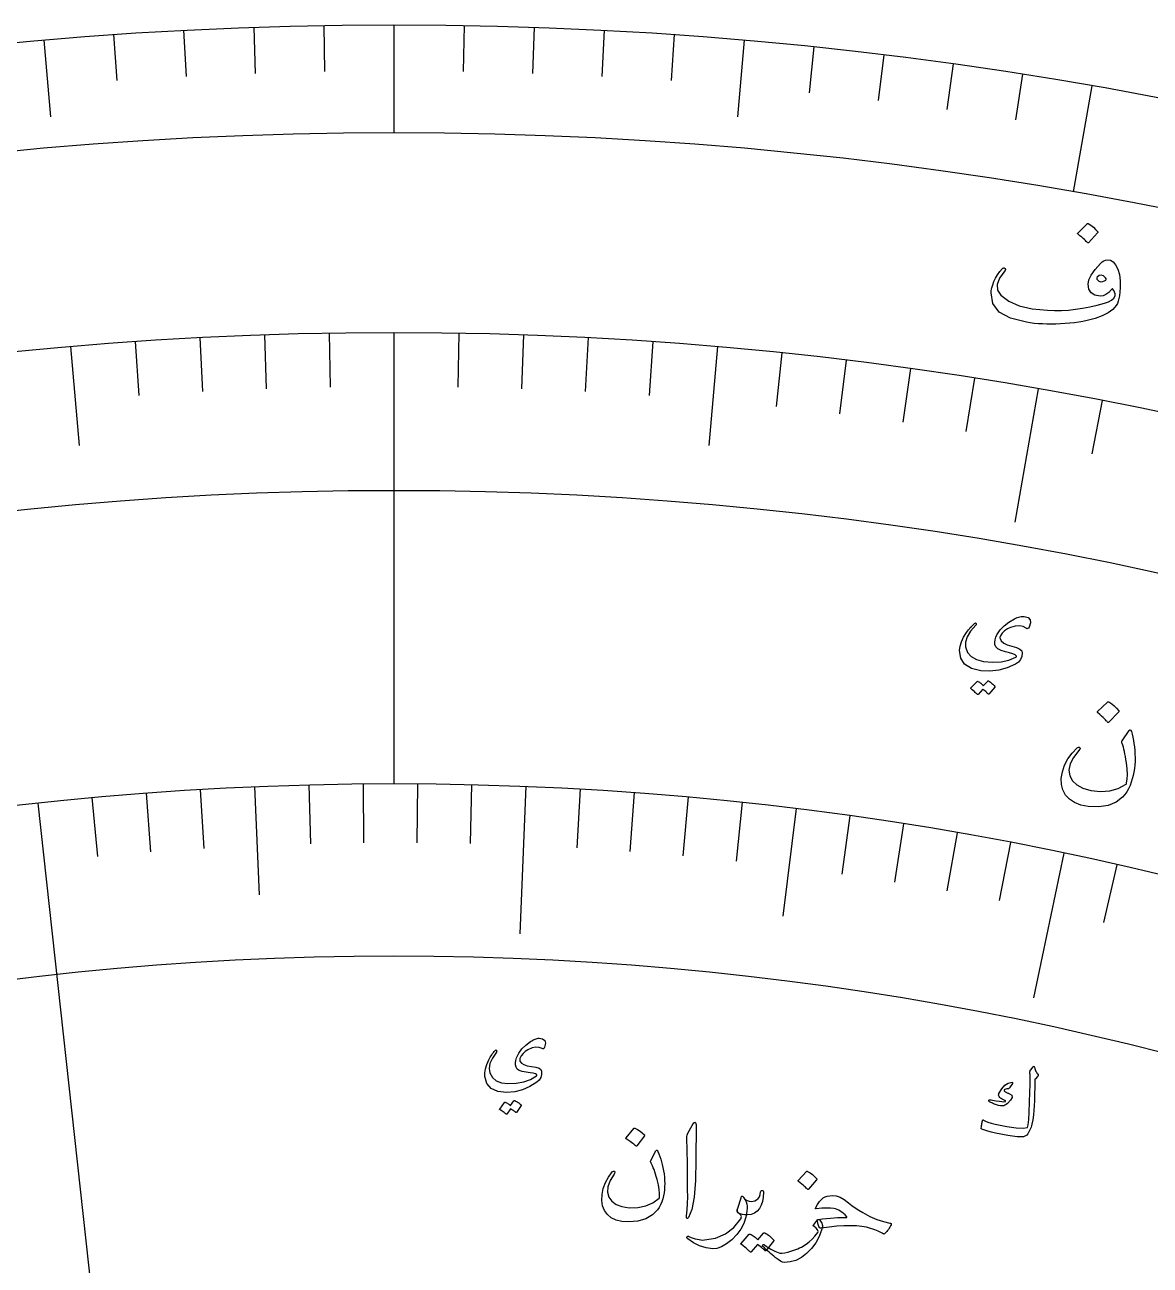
# Model space of a CAD drawing. Header units: millimetres. Extents: x -59 to 59, y -59 to 86.
# Drawn here: x -5.31 to 10.88, y 39.98 to 57.82 of the extents above; entities that cross this region are included whole.
import ezdxf

# ---------------------------------------------------------------- set-up
doc = ezdxf.new("R2010")
doc.units = ezdxf.units.MM
for name, color, linetype in [('ENGRAVE', 7, 'Continuous'), ('ENGRAVE_FINE', 8, 'Continuous'), ('TEXT', 5, 'Continuous')]:
    doc.layers.add(name, color=color, linetype=linetype)

msp = doc.modelspace()

# ---------------------------------------------------------------- linework, layer by layer
at = {"layer": 'ENGRAVE'}
for points in [[(0, 57.82), (0, 56.2713)], [(-5.0393, 57.6), (-4.9429, 56.4979)], [(5.0393, 57.6), (4.9429, 56.4979)], [(10.0403, 56.9416), (9.7714, 55.4164)], [(0, 53.395), (0, 46.905)], [(-4.6537, 53.1918), (-4.5292, 51.7694)], [(4.6537, 53.1918), (4.5292, 51.7694)], [(9.2719, 52.5838), (8.9339, 50.6664)], [(-2.0062, 46.8621), (-1.9395, 45.3059)], [(1.8986, 46.8666), (1.8126, 44.7443)], [(-5.1233, 46.6244), (-4.35, 39.5867)], [(5.7882, 46.5465), (5.596, 45.0008)], [(9.6366, 45.9044), (9.2002, 43.8257)]]:
    msp.add_lwpolyline(points, dxfattribs=at)
for radius in [57.82, 57.82, 56.2713, 53.395, 53.395, 51.1235, 46.905, 46.905, 44.427]:
    msp.add_circle((0, 0), radius, dxfattribs=at)
at = {"layer": 'ENGRAVE_FINE'}
for points in [[(-1.0091, 57.8112), (-0.9975, 57.1475)], [(1.0091, 57.8112), (0.9975, 57.1475)], [(-4.0333, 57.6792), (-3.987, 57.017)], [(-3.0261, 57.7408), (-2.9913, 57.0779)], [(-2.0179, 57.7848), (-1.9947, 57.1214)], [(2.0179, 57.7848), (1.9947, 57.1214)], [(3.0261, 57.7408), (2.9913, 57.0779)], [(4.0333, 57.6792), (3.987, 57.017)], [(6.0438, 57.5033), (5.9745, 56.8431)], [(7.0465, 57.389), (6.9656, 56.7302)], [(8.047, 57.2573), (7.9546, 56.6)], [(9.045, 57.1081), (8.9412, 56.4526)], [(-1.8635, 53.3625), (-1.8363, 52.5841)], [(-0.9319, 53.3869), (-0.9183, 52.6082)], [(0.9319, 53.3869), (0.9183, 52.6082)], [(1.8635, 53.3625), (1.8363, 52.5841)], [(-3.7246, 53.2649), (-3.6703, 52.488)], [(-2.7945, 53.3218), (-2.7537, 52.5441)], [(2.7945, 53.3218), (2.7537, 52.5441)], [(3.7246, 53.2649), (3.6703, 52.488)], [(5.5813, 53.1025), (5.4999, 52.328)], [(6.5072, 52.997), (6.4123, 52.224)], [(7.4311, 52.8754), (7.3228, 52.1041)], [(8.3528, 52.7376), (8.231, 51.9684)], [(10.1882, 52.414), (10.0396, 51.6495)], [(-3.5664, 46.7692), (-3.5018, 45.9221)], [(-2.7866, 46.8222), (-2.7361, 45.9741)], [(-1.2252, 46.889), (-1.2031, 46.0397)], [(-0.4441, 46.9029), (-0.4361, 46.0533)], [(0.3371, 46.9038), (0.331, 46.0542)], [(1.118, 46.8917), (1.0978, 46.0423)], [(2.6786, 46.8285), (2.6301, 45.9802)], [(3.4577, 46.7774), (3.3951, 45.9301)], [(-4.3454, 46.7033), (-4.2667, 45.8573)], [(4.2358, 46.7133), (4.1591, 45.8672)], [(5.0127, 46.6364), (4.9219, 45.7916)], [(6.562, 46.4437), (6.4431, 45.6025)], [(7.334, 46.3281), (7.2011, 45.4889)], [(8.1038, 46.1996), (7.9571, 45.3628)], [(8.8715, 46.0584), (8.7108, 45.2241)], [(10.3991, 45.7377), (10.2107, 44.9093)]]:
    msp.add_lwpolyline(points, dxfattribs=at)
at = {"layer": 'TEXT'}
for points in [[(9.9725, 54.9591), (9.9756, 54.9612), (9.9796, 54.9621), (9.9846, 54.9618), (9.9903, 54.9602), (10.0289, 54.9361), (10.0644, 54.9087), (10.0968, 54.8781), (10.1261, 54.8443), (10.1286, 54.8395), (10.1293, 54.835), (10.1281, 54.8309), (10.1251, 54.8271), (9.9956, 54.6862), (9.9912, 54.6831), (9.9862, 54.683), (9.9807, 54.6861), (9.9747, 54.6922), (9.9694, 54.6975), (9.9611, 54.7055), (9.9497, 54.7162), (9.9352, 54.7297), (9.9174, 54.7459), (9.8959, 54.765), (9.8708, 54.7868), (9.8421, 54.8115), (9.8384, 54.8154), (9.8368, 54.8189), (9.8374, 54.8221), (9.8401, 54.8249)], [(10.2666, 54.4408), (10.3095, 54.4358), (10.3484, 54.4117), (10.3834, 54.3686), (10.4144, 54.3063), (10.4377, 54.2286), (10.4496, 54.1389), (10.45, 54.0373), (10.4391, 53.9238), (10.4325, 53.8832), (10.4224, 53.8462), (10.409, 53.8128), (10.3923, 53.7831), (10.3426, 53.7269), (10.2753, 53.677), (10.1904, 53.6334), (10.0878, 53.5959), (10.0311, 53.5802), (9.9729, 53.5662), (9.9134, 53.5539), (9.8524, 53.5433), (9.79, 53.5343), (9.7258, 53.5271), (9.66, 53.5217), (9.5926, 53.5179), (9.5251, 53.5157), (9.4595, 53.5148), (9.3956, 53.5153), (9.3334, 53.5172), (9.2728, 53.5206), (9.2138, 53.5257), (9.1563, 53.5326), (9.1003, 53.5411), (8.8704, 53.5992), (8.709, 53.6887), (8.6159, 53.8102), (8.5914, 53.964), (8.5953, 53.9982), (8.6035, 54.0366), (8.6158, 54.0791), (8.6323, 54.1259), (8.6551, 54.1765), (8.6832, 54.2246), (8.7167, 54.2702), (8.7555, 54.3134), (8.761, 54.3181), (8.7671, 54.3212), (8.7737, 54.3226), (8.7808, 54.3222), (8.7874, 54.3202), (8.7924, 54.3166), (8.7957, 54.3113), (8.7975, 54.3044), (8.7976, 54.2971), (8.7963, 54.2906), (8.7935, 54.2848), (8.7891, 54.2798), (8.7141, 54.1773), (8.6797, 54.0848), (8.686, 54.0026), (8.7326, 53.9305), (8.8469, 53.8447), (8.9971, 53.7801), (9.1831, 53.7364), (9.4053, 53.7134), (9.5041, 53.7104), (9.6038, 53.7119), (9.7046, 53.7178), (9.8064, 53.7283), (9.9092, 53.7433), (10.0128, 53.7629), (10.1172, 53.787), (10.2225, 53.8156), (10.2795, 53.8353), (10.3244, 53.8597), (10.3572, 53.8888), (10.3779, 53.9226), (10.3753, 53.9492), (10.3682, 53.9744), (10.3565, 53.9984), (10.3401, 54.0211), (10.3379, 54.0224), (10.3347, 54.0215), (10.3306, 54.0184), (10.3255, 54.013), (10.286, 53.9704), (10.2452, 53.9404), (10.203, 53.9232), (10.1595, 53.9187), (10.0839, 53.9318), (10.0299, 53.9646), (9.9976, 54.0172), (9.9867, 54.0897), (9.9982, 54.1497), (10.032, 54.2195), (10.0881, 54.2989), (10.1667, 54.3879), (10.1903, 54.4091), (10.2148, 54.425), (10.2402, 54.4356), (10.2666, 54.4408)], [(10.2341, 54.141), (10.2437, 54.149), (10.2477, 54.158), (10.2462, 54.168), (10.2391, 54.1791), (10.2075, 54.2087), (10.1769, 54.2201), (10.1472, 54.2135), (10.1186, 54.1888), (10.1139, 54.1804), (10.1117, 54.1727), (10.1122, 54.1656), (10.1152, 54.159), (10.1413, 54.1349), (10.1697, 54.1239), (10.2007, 54.1259), (10.2341, 54.141)], [(9.0961, 49.1402), (9.0522, 49.1644), (9, 49.1746), (8.9397, 49.1708), (8.8714, 49.153), (8.8263, 49.1322), (8.787, 49.1049), (8.7535, 49.0708), (8.7257, 49.0302), (8.7221, 49.0217), (8.7203, 49.0126), (8.7202, 49.0027), (8.7219, 48.9922), (8.7392, 48.9573), (8.7734, 48.9271), (8.8244, 48.9018), (8.8921, 48.8811), (8.959, 48.8614), (9.0062, 48.839), (9.0335, 48.8141), (9.041, 48.7867), (9.0326, 48.7339), (9.0137, 48.689), (8.9842, 48.652), (8.9441, 48.6228), (8.8243, 48.569), (8.7013, 48.5355), (8.575, 48.5221), (8.4452, 48.529), (8.308, 48.5627), (8.2112, 48.6227), (8.1547, 48.7091), (8.1386, 48.8221), (8.1464, 48.8813), (8.1655, 48.9439), (8.196, 49.0097), (8.2378, 49.0789), (8.2515, 49.0977), (8.2653, 49.1158), (8.2793, 49.1332), (8.2935, 49.1497), (8.308, 49.1656), (8.3228, 49.1808), (8.3379, 49.1955), (8.3535, 49.2094), (8.3615, 49.215), (8.3681, 49.2166), (8.3733, 49.2144), (8.3771, 49.2084), (8.3786, 49.2015), (8.3782, 49.1948), (8.3757, 49.1886), (8.3712, 49.1826), (8.2956, 49.097), (8.2458, 49.0166), (8.2219, 48.9415), (8.2237, 48.8717), (8.2539, 48.7934), (8.3072, 48.7327), (8.3837, 48.6895), (8.4833, 48.6637), (8.6147, 48.6513), (8.7361, 48.6573), (8.8477, 48.6817), (8.9495, 48.7246), (8.9559, 48.7287), (8.9589, 48.7334), (8.9585, 48.7386), (8.9547, 48.7446), (8.9371, 48.7575), (8.9051, 48.7715), (8.8587, 48.7867), (8.7978, 48.8029), (8.7363, 48.8219), (8.6909, 48.8451), (8.6615, 48.8725), (8.6483, 48.904), (8.6457, 48.9388), (8.6496, 48.9741), (8.6598, 49.01), (8.6765, 49.0464), (8.722, 49.1156), (8.779, 49.1766), (8.8475, 49.2294), (8.9276, 49.2739), (8.9486, 49.284), (8.9688, 49.2924), (8.9881, 49.2992), (9.0065, 49.3042), (9.024, 49.3076), (9.0405, 49.3095), (9.0559, 49.31), (9.0703, 49.3089), (9.1247, 49.2935), (9.1541, 49.2632), (9.1586, 49.2179), (9.1382, 49.1577), (9.1284, 49.1423), (9.1182, 49.1343), (9.1074, 49.1336), (9.0961, 49.1402)], [(8.544, 48.3807), (8.5461, 48.3822), (8.5488, 48.3829), (8.5521, 48.3827), (8.5559, 48.3816), (8.569, 48.3738), (8.5815, 48.3656), (8.5935, 48.3568), (8.6049, 48.3476), (8.6159, 48.3379), (8.6264, 48.3274), (8.6366, 48.3163), (8.6464, 48.3045), (8.648, 48.3011), (8.6485, 48.2978), (8.6476, 48.2945), (8.6455, 48.2913), (8.5578, 48.1938), (8.5557, 48.1927), (8.5529, 48.1931), (8.5496, 48.1952), (8.5456, 48.1989), (8.5429, 48.2021), (8.5385, 48.2067), (8.5323, 48.2126), (8.5244, 48.2198), (8.5146, 48.2284), (8.5028, 48.2386), (8.4892, 48.2504), (8.4736, 48.2637), (8.4048, 48.188), (8.4019, 48.1858), (8.3986, 48.1857), (8.3949, 48.1877), (8.3909, 48.1919), (8.3874, 48.1955), (8.3819, 48.2009), (8.3743, 48.2081), (8.3646, 48.2173), (8.3527, 48.2282), (8.3384, 48.2411), (8.3217, 48.2559), (8.3026, 48.2726), (8.3007, 48.2751), (8.3001, 48.2775), (8.3008, 48.2796), (8.3026, 48.2815), (8.3905, 48.3749), (8.3926, 48.3764), (8.3953, 48.377), (8.3985, 48.3768), (8.4024, 48.3758), (8.4136, 48.3698), (8.4244, 48.3632), (8.4347, 48.3561), (8.4445, 48.3484), (8.4539, 48.3402), (8.4628, 48.3316), (8.4713, 48.3226), (8.4794, 48.3133)], [(10.2688, 48.0789), (10.2722, 48.0811), (10.2765, 48.0819), (10.2817, 48.0814), (10.2878, 48.0795), (10.328, 48.0526), (10.3647, 48.0224), (10.3981, 47.9888), (10.4279, 47.9519), (10.4305, 47.9467), (10.4311, 47.942), (10.4297, 47.9376), (10.4263, 47.9337), (10.2843, 47.7884), (10.2795, 47.7852), (10.2742, 47.7853), (10.2685, 47.7887), (10.2623, 47.7954), (10.2569, 47.8012), (10.2484, 47.81), (10.2366, 47.8218), (10.2217, 47.8365), (10.2034, 47.8543), (10.1812, 47.8753), (10.1553, 47.8993), (10.1256, 47.9264), (10.1218, 47.9307), (10.1203, 47.9345), (10.121, 47.9378), (10.1239, 47.9407)], [(10.6125, 47.6562), (10.6229, 47.6147), (10.6324, 47.5717), (10.6409, 47.5272), (10.6484, 47.4811), (10.6547, 47.4333), (10.6593, 47.3835), (10.6623, 47.3317), (10.6636, 47.2781), (10.6631, 47.225), (10.6602, 47.1729), (10.6549, 47.1218), (10.6472, 47.0716), (10.6371, 47.0223), (10.6245, 46.9737), (10.6095, 46.9258), (10.592, 46.8786), (10.5697, 46.8299), (10.5445, 46.786), (10.5164, 46.7468), (10.4852, 46.7123), (10.3896, 46.6392), (10.2751, 46.5925), (10.1418, 46.5721), (9.9894, 46.5776), (9.8826, 46.5977), (9.7926, 46.6316), (9.7191, 46.6795), (9.6621, 46.7414), (9.6244, 46.8137), (9.6045, 46.8932), (9.6023, 46.98), (9.6179, 47.0742), (9.6508, 47.1707), (9.697, 47.2603), (9.7568, 47.3431), (9.8301, 47.419), (9.8409, 47.4272), (9.8505, 47.431), (9.859, 47.4304), (9.8662, 47.4254), (9.8722, 47.4169), (9.8723, 47.4068), (9.8665, 47.395), (9.8548, 47.3815), (9.777, 47.283), (9.7293, 47.1895), (9.7116, 47.1011), (9.7238, 47.0178), (9.7624, 46.945), (9.8258, 46.8855), (9.9139, 46.8392), (10.0268, 46.8059), (10.1684, 46.7897), (10.3, 46.7993), (10.4216, 46.8348), (10.5335, 46.8964), (10.5361, 46.8989), (10.5384, 46.9029), (10.5405, 46.9083), (10.5424, 46.9153), (10.5517, 46.9714), (10.5544, 47.0385), (10.5506, 47.1167), (10.5402, 47.2059), (10.5331, 47.2512), (10.5259, 47.2935), (10.5186, 47.3328), (10.5112, 47.369), (10.5035, 47.4021), (10.4953, 47.432), (10.4867, 47.4586), (10.4777, 47.482), (10.4736, 47.494), (10.4722, 47.5046), (10.4733, 47.5138), (10.4771, 47.5215), (10.5804, 47.6703), (10.5888, 47.6785), (10.5969, 47.6788), (10.6048, 47.6714), (10.6125, 47.6562)], [(2.1323, 43.0942), (2.0898, 43.1107), (2.0416, 43.1136), (1.9877, 43.1028), (1.9283, 43.0784), (1.8902, 43.0543), (1.8581, 43.0249), (1.832, 42.9901), (1.8119, 42.9501), (1.8097, 42.9421), (1.8092, 42.9336), (1.8103, 42.9247), (1.8131, 42.9154), (1.833, 42.8861), (1.8674, 42.8631), (1.9164, 42.8464), (1.9799, 42.836), (2.0426, 42.8263), (2.0878, 42.8119), (2.1154, 42.7928), (2.1255, 42.769), (2.1244, 42.7204), (2.1127, 42.6776), (2.0906, 42.6407), (2.0581, 42.6096), (1.9567, 42.5466), (1.85, 42.5015), (1.7379, 42.4741), (1.6202, 42.4645), (1.4925, 42.4782), (1.3981, 42.5204), (1.3367, 42.5914), (1.3084, 42.6912), (1.3083, 42.7455), (1.3178, 42.8042), (1.3372, 42.8672), (1.3665, 42.9346), (1.3765, 42.9533), (1.3868, 42.9713), (1.3973, 42.9886), (1.408, 43.0053), (1.4191, 43.0213), (1.4306, 43.0369), (1.4425, 43.0519), (1.4548, 43.0664), (1.4613, 43.0723), (1.4671, 43.0746), (1.472, 43.0733), (1.4762, 43.0683), (1.4784, 43.0622), (1.4788, 43.0562), (1.4774, 43.0503), (1.4741, 43.0444), (1.4163, 42.958), (1.3813, 42.8795), (1.3689, 42.8089), (1.379, 42.7463), (1.4157, 42.6794), (1.4712, 42.6312), (1.5453, 42.6016), (1.6382, 42.5905), (1.758, 42.5953), (1.8666, 42.6154), (1.9641, 42.651), (2.0506, 42.702), (2.0559, 42.7064), (2.058, 42.711), (2.057, 42.7157), (2.0528, 42.7206), (2.0355, 42.7301), (2.0049, 42.7388), (1.9613, 42.7469), (1.9045, 42.7541), (1.8468, 42.7638), (1.803, 42.7792), (1.7733, 42.8003), (1.7576, 42.8271), (1.751, 42.8581), (1.7502, 42.8904), (1.755, 42.9239), (1.7656, 42.9587), (1.7982, 43.0266), (1.8422, 43.0885), (1.8975, 43.1444), (1.9643, 43.1942), (1.982, 43.2059), (1.9992, 43.2159), (2.0157, 43.2243), (2.0317, 43.2311), (2.0471, 43.2363), (2.0617, 43.24), (2.0755, 43.2422), (2.0887, 43.243), (2.1395, 43.2358), (2.1697, 43.212), (2.1792, 43.1718), (2.1682, 43.1151), (2.1612, 43.1), (2.1529, 43.0915), (2.1433, 43.0895), (2.1323, 43.0942)], [(9.2167, 42.8244), (9.2212, 42.8089), (9.2261, 42.794), (9.2315, 42.7797), (9.2374, 42.7661), (9.2439, 42.7532), (9.251, 42.7409), (9.2588, 42.7292), (9.2672, 42.7181), (9.2701, 42.7123), (9.2702, 42.7062), (9.2675, 42.6999), (9.2619, 42.6934), (9.2296, 42.6595), (9.2264, 42.6557), (9.224, 42.6525), (9.2223, 42.6498), (9.2215, 42.6476), (9.2203, 42.5373), (9.2185, 42.4378), (9.216, 42.3491), (9.2128, 42.2712), (9.209, 42.2041), (9.2044, 42.1481), (9.1992, 42.103), (9.1933, 42.0688), (9.1793, 42.0051), (9.1738, 41.9851), (9.1672, 41.9653), (9.1597, 41.9456), (9.1512, 41.926), (9.1416, 41.9066), (9.1308, 41.8873), (9.1189, 41.8682), (9.1059, 41.8493), (9.0602, 41.8269), (8.9697, 41.8245), (8.8344, 41.8418), (8.6541, 41.8784), (8.5982, 41.8919), (8.5468, 41.9058), (8.4998, 41.9201), (8.4574, 41.9349), (8.4537, 41.9374), (8.4514, 41.9405), (8.4504, 41.9442), (8.4506, 41.9484), (8.4535, 41.9687), (8.4562, 41.9871), (8.4588, 42.0036), (8.4613, 42.0183), (8.4637, 42.0313), (8.4661, 42.0428), (8.4684, 42.0528), (8.4707, 42.0613), (8.4722, 42.066), (8.4745, 42.0683), (8.4774, 42.0683), (8.4811, 42.066), (8.5097, 42.0506), (8.5475, 42.0359), (8.5947, 42.0218), (8.6511, 42.0082), (8.8206, 41.973), (8.9548, 41.953), (9.0538, 41.9486), (9.1177, 41.9599), (9.1262, 41.9995), (9.1338, 42.0733), (9.1404, 42.1812), (9.1459, 42.3232), (9.1501, 42.4656), (9.1527, 42.5735), (9.1539, 42.6467), (9.1536, 42.6854), (9.1532, 42.696), (9.1528, 42.706), (9.1525, 42.7153), (9.1522, 42.7238), (9.1518, 42.7317), (9.1515, 42.7386), (9.1512, 42.7447), (9.1508, 42.75), (9.1508, 42.7613), (9.1527, 42.7717), (9.1565, 42.7812), (9.1621, 42.7898), (9.1979, 42.8339), (9.2007, 42.8368), (9.2034, 42.8385), (9.2061, 42.8391), (9.2086, 42.8384), (9.2114, 42.8361), (9.2137, 42.8329), (9.2155, 42.8291), (9.2167, 42.8244)], [(8.8933, 42.6097), (8.8957, 42.6089), (8.8977, 42.6075), (8.8991, 42.6054), (8.9001, 42.6029), (8.9002, 42.6007), (8.8999, 42.5985), (8.8993, 42.5961), (8.8982, 42.5937), (8.8561, 42.5304), (8.8513, 42.5241), (8.8466, 42.5194), (8.8421, 42.5164), (8.8378, 42.5151), (8.8203, 42.5139), (8.805, 42.5107), (8.7918, 42.5055), (8.7808, 42.4984), (8.778, 42.494), (8.7794, 42.4885), (8.7851, 42.4817), (8.7949, 42.4737), (8.8018, 42.4696), (8.8089, 42.4657), (8.8163, 42.4619), (8.8239, 42.4581), (8.832, 42.4545), (8.8404, 42.451), (8.8494, 42.4475), (8.8587, 42.4441), (8.8892, 42.4233), (8.894, 42.3928), (8.873, 42.3526), (8.8264, 42.3025), (8.8086, 42.2884), (8.792, 42.278), (8.7764, 42.2713), (8.7619, 42.2683), (8.7468, 42.2683), (8.7264, 42.2712), (8.7008, 42.2771), (8.67, 42.2859), (8.6544, 42.2907), (8.6396, 42.2958), (8.6258, 42.3013), (8.6129, 42.3071), (8.6009, 42.3129), (8.5897, 42.3186), (8.5793, 42.3241), (8.5697, 42.3294), (8.5641, 42.3342), (8.5604, 42.3391), (8.5586, 42.3442), (8.5587, 42.3493), (8.5606, 42.3543), (8.5638, 42.3575), (8.5683, 42.3588), (8.5742, 42.3584), (8.5927, 42.3559), (8.6137, 42.3528), (8.6371, 42.349), (8.6629, 42.3444), (8.711, 42.336), (8.749, 42.3312), (8.7768, 42.3299), (8.7944, 42.3323), (8.7968, 42.3334), (8.7984, 42.3352), (8.7991, 42.3377), (8.7989, 42.3409), (8.7981, 42.343), (8.7963, 42.3452), (8.7936, 42.3474), (8.7897, 42.3496), (8.7536, 42.3666), (8.7386, 42.3745), (8.7262, 42.3831), (8.7164, 42.3926), (8.7091, 42.403), (8.7035, 42.4145), (8.7011, 42.4257), (8.7019, 42.4366), (8.7058, 42.4472), (8.745, 42.516), (8.7893, 42.566), (8.8387, 42.5973), (8.8933, 42.6097)], [(1.7272, 42.343), (1.7289, 42.3446), (1.7312, 42.3455), (1.7342, 42.3457), (1.7378, 42.3452), (1.7505, 42.3398), (1.7628, 42.3338), (1.7746, 42.3274), (1.786, 42.3205), (1.7971, 42.3131), (1.8078, 42.3049), (1.8183, 42.2961), (1.8285, 42.2867), (1.8305, 42.2839), (1.8312, 42.2809), (1.8309, 42.2779), (1.8293, 42.2747), (1.7622, 42.1762), (1.7605, 42.1749), (1.7579, 42.175), (1.7547, 42.1765), (1.7506, 42.1793), (1.7478, 42.1819), (1.7433, 42.1855), (1.7371, 42.19), (1.729, 42.1956), (1.7191, 42.2022), (1.7073, 42.2099), (1.6936, 42.2189), (1.678, 42.2289), (1.6252, 42.1523), (1.6229, 42.15), (1.6199, 42.1496), (1.6164, 42.1509), (1.6122, 42.1542), (1.6087, 42.157), (1.603, 42.1612), (1.5953, 42.1668), (1.5855, 42.1739), (1.5735, 42.1823), (1.559, 42.1922), (1.5422, 42.2035), (1.5229, 42.2162), (1.521, 42.2182), (1.5201, 42.2203), (1.5205, 42.2222), (1.5219, 42.2242), (1.5897, 42.319), (1.5914, 42.3206), (1.5937, 42.3215), (1.5967, 42.3218), (1.6002, 42.3213), (1.6111, 42.3173), (1.6216, 42.3126), (1.6317, 42.3075), (1.6415, 42.3017), (1.6509, 42.2955), (1.66, 42.2888), (1.6688, 42.2818), (1.6772, 42.2743)], [(3.4503, 41.9467), (3.453, 41.9489), (3.4567, 41.9501), (3.4613, 41.9503), (3.4669, 41.9493), (3.5051, 41.9303), (3.5407, 41.908), (3.5736, 41.8824), (3.604, 41.8535), (3.6068, 41.8492), (3.6079, 41.8451), (3.6071, 41.8412), (3.6046, 41.8374), (3.4967, 41.6942), (3.4928, 41.6908), (3.4882, 41.6903), (3.4828, 41.6927), (3.4766, 41.6978), (3.4713, 41.7023), (3.4628, 41.709), (3.4512, 41.718), (3.4365, 41.7292), (3.4184, 41.7427), (3.3966, 41.7586), (3.3712, 41.7767), (3.3422, 41.797), (3.3384, 41.8003), (3.3366, 41.8035), (3.3368, 41.8065), (3.3391, 41.8093)], [(4.2911, 41.9895), (4.3143, 42.0243), (4.3313, 42.0356), (4.342, 42.0235), (4.3464, 41.9879), (4.3422, 41.496), (4.3383, 41.1943), (4.3192, 40.9549), (4.2854, 40.7779), (4.2371, 40.6631), (4.2296, 40.6541), (4.2233, 40.6495), (4.2182, 40.6493), (4.2142, 40.6535), (4.2114, 40.6596), (4.2097, 40.6675), (4.2092, 40.677), (4.2099, 40.6881), (4.2188, 40.7742), (4.2242, 40.8659), (4.2263, 40.9632), (4.2248, 41.0662), (4.225, 41.0931), (4.2245, 41.1657), (4.2234, 41.2841), (4.2215, 41.4482), (4.2136, 41.8126), (4.2145, 41.8318), (4.2173, 41.8494), (4.222, 41.8652), (4.2285, 41.8794)], [(3.7989, 41.6155), (3.8127, 41.5804), (3.8259, 41.5438), (3.8384, 41.5058), (3.8502, 41.4663), (3.861, 41.4252), (3.8707, 41.3821), (3.8791, 41.3372), (3.8863, 41.2903), (3.8919, 41.2438), (3.8952, 41.1979), (3.8963, 41.1526), (3.8952, 41.1078), (3.8919, 41.0635), (3.8864, 41.0196), (3.8786, 40.976), (3.8686, 40.9327), (3.8546, 40.8876), (3.8375, 40.8463), (3.8173, 40.8088), (3.7939, 40.7751), (3.7185, 40.7004), (3.6236, 40.6466), (3.5092, 40.6137), (3.3753, 40.6013), (3.2797, 40.6068), (3.1971, 40.6263), (3.1273, 40.6599), (3.0705, 40.7077), (3.0294, 40.7666), (3.0029, 40.834), (2.9912, 40.9097), (2.9942, 40.9939), (3.012, 41.082), (3.0424, 41.1657), (3.0853, 41.2449), (3.1408, 41.3196), (3.1494, 41.328), (3.1574, 41.3324), (3.1649, 41.3328), (3.1718, 41.3293), (3.1779, 41.3226), (3.1791, 41.3137), (3.1754, 41.3027), (3.1667, 41.2896), (3.1097, 41.1946), (3.0786, 41.1074), (3.0732, 41.028), (3.0933, 40.9565), (3.1353, 40.8972), (3.1974, 40.8523), (3.2797, 40.8217), (3.3823, 40.8053), (3.508, 40.8071), (3.622, 40.8304), (3.7245, 40.8752), (3.8154, 40.9417), (3.8174, 40.9441), (3.819, 40.9479), (3.8202, 40.9529), (3.8211, 40.9592), (3.8229, 41.0094), (3.8177, 41.0684), (3.8056, 41.1364), (3.7864, 41.2133), (3.7751, 41.2522), (3.764, 41.2884), (3.7532, 41.3219), (3.7426, 41.3528), (3.7321, 41.3809), (3.7217, 41.4061), (3.7111, 41.4284), (3.7006, 41.4478), (3.6957, 41.4579), (3.6932, 41.467), (3.6932, 41.4752), (3.6956, 41.4824), (3.7692, 41.6242), (3.7757, 41.6323), (3.7828, 41.6335), (3.7905, 41.628), (3.7989, 41.6155)], [(5.9351, 41.3266), (5.938, 41.3287), (5.9417, 41.3297), (5.9463, 41.3295), (5.9517, 41.3282), (5.9884, 41.307), (6.0223, 41.2827), (6.0533, 41.2551), (6.0816, 41.2245), (6.0842, 41.2201), (6.0849, 41.2159), (6.084, 41.212), (6.0813, 41.2084), (5.9656, 41.0718), (5.9616, 41.0687), (5.957, 41.0685), (5.9518, 41.0712), (5.946, 41.0767), (5.9409, 41.0814), (5.933, 41.0886), (5.922, 41.0983), (5.9082, 41.1104), (5.8911, 41.125), (5.8705, 41.142), (5.8464, 41.1616), (5.8189, 41.1837), (5.8153, 41.1872), (5.8138, 41.1904), (5.8142, 41.1934), (5.8166, 41.1961)], [(5.2983, 41.0544), (5.3078, 41.0517), (5.3144, 41.0463), (5.3182, 41.0382), (5.3191, 41.0275), (5.3142, 40.9579), (5.3025, 40.8957), (5.2839, 40.8409), (5.2586, 40.7936), (5.2263, 40.7551), (5.1868, 40.7272), (5.1403, 40.7097), (5.0865, 40.7026), (5.0495, 40.7028), (5.0151, 40.7079), (4.9833, 40.718), (4.9541, 40.733), (4.9445, 40.7427), (4.9399, 40.7569), (4.9404, 40.7754), (4.946, 40.7984), (4.994, 40.9456), (4.9978, 40.9567), (5.0019, 40.9647), (5.0064, 40.9697), (5.0113, 40.9716), (5.0164, 40.9708), (5.0214, 40.9674), (5.0263, 40.9615), (5.0312, 40.9531), (5.0441, 40.9344), (5.0617, 40.9191), (5.0841, 40.9073), (5.1111, 40.8989), (5.1398, 40.895), (5.1672, 40.8969), (5.1933, 40.9044), (5.2181, 40.9176), (5.2407, 40.9374), (5.2577, 40.9629), (5.2692, 40.9942), (5.2751, 41.0312), (5.2778, 41.0423), (5.2825, 41.0499), (5.2894, 41.0539), (5.2983, 41.0544)], [(5.0332, 40.9529), (5.052, 40.9205), (5.066, 40.8889), (5.0754, 40.8582), (5.0801, 40.8282), (5.081, 40.7969), (5.0786, 40.76), (5.0731, 40.7174), (5.0643, 40.6691), (5.0364, 40.5798), (4.9935, 40.4961), (4.9358, 40.418), (4.8633, 40.3454), (4.7862, 40.2847), (4.7144, 40.2424), (4.6479, 40.2184), (4.5866, 40.2129), (4.4901, 40.2273), (4.3984, 40.256), (4.3114, 40.2991), (4.2289, 40.3566), (4.2232, 40.3613), (4.2191, 40.3661), (4.2164, 40.3711), (4.2151, 40.3761), (4.2154, 40.3817), (4.2167, 40.3865), (4.2192, 40.3904), (4.2229, 40.3934), (4.2281, 40.3951), (4.2335, 40.3953), (4.2389, 40.394), (4.2444, 40.3911), (4.2761, 40.3785), (4.3065, 40.3677), (4.3357, 40.3586), (4.3638, 40.3512), (4.3909, 40.3457), (4.417, 40.3422), (4.4422, 40.3406), (4.4666, 40.341), (4.6288, 40.369), (4.7705, 40.4289), (4.8921, 40.5211), (4.9934, 40.6457), (4.9948, 40.6498), (4.9962, 40.6564), (4.9977, 40.6655), (4.9993, 40.6771), (4.9972, 40.6866), (4.989, 40.6991), (4.9746, 40.7145), (4.9541, 40.733), (4.9457, 40.7464), (4.9415, 40.7617), (4.9416, 40.7791), (4.946, 40.7984), (4.994, 40.9456), (5.0025, 40.9642), (5.0118, 40.9716), (5.022, 40.9678), (5.0332, 40.9529)], [(7.1537, 40.561), (7.1451, 40.5434), (7.1359, 40.5261), (7.1259, 40.5092), (7.1153, 40.4927), (7.1039, 40.4767), (7.0916, 40.4614), (7.0784, 40.4467), (7.0644, 40.4327), (7.0591, 40.4286), (7.0533, 40.427), (7.0469, 40.4277), (7.0398, 40.4308), (7.0249, 40.4386), (7.0078, 40.4471), (6.9886, 40.4561), (6.9672, 40.4657), (6.9435, 40.4758), (6.9176, 40.4859), (6.8895, 40.4961), (6.859, 40.5065), (6.7987, 40.5238), (6.73, 40.5362), (6.6532, 40.5439), (6.5681, 40.5466), (6.4747, 40.5445), (6.373, 40.5378), (6.263, 40.5262), (6.1448, 40.5098), (6.1343, 40.5105), (6.1242, 40.5195), (6.1142, 40.5368), (6.1045, 40.5624), (6.097, 40.5879), (6.0921, 40.6072), (6.0898, 40.6203), (6.0901, 40.6272), (6.093, 40.6313), (6.0962, 40.6344), (6.0998, 40.6364), (6.1037, 40.6373), (6.1656, 40.6444), (6.2243, 40.6506), (6.2798, 40.6558), (6.3319, 40.66), (6.3808, 40.663), (6.4263, 40.6647), (6.4684, 40.6649), (6.5072, 40.6637), (6.5151, 40.6642), (6.5188, 40.6669), (6.5183, 40.6718), (6.5137, 40.6788), (6.4903, 40.7016), (6.4672, 40.7219), (6.4443, 40.7398), (6.4216, 40.7552), (6.399, 40.7681), (6.3765, 40.7787), (6.3539, 40.7868), (6.3313, 40.7926), (6.2822, 40.799), (6.2233, 40.8006), (6.1545, 40.7973), (6.0759, 40.7889), (6.0729, 40.7879), (6.0702, 40.7878), (6.0679, 40.7886), (6.0661, 40.7904), (6.0648, 40.7928), (6.0643, 40.7952), (6.0645, 40.7978), (6.0656, 40.8006), (6.0962, 40.8516), (6.1248, 40.8928), (6.1516, 40.9241), (6.1764, 40.9457), (6.2028, 40.9596), (6.2349, 40.9701), (6.2726, 40.9773), (6.3158, 40.981), (6.3645, 40.9759), (6.4182, 40.9565), (6.4771, 40.9228), (6.541, 40.8748), (6.5873, 40.8379), (6.6369, 40.8022), (6.6896, 40.7676), (6.7454, 40.7342), (6.8498, 40.6805), (6.9496, 40.6376), (7.0448, 40.6056), (7.1355, 40.5845), (7.147, 40.5812), (7.1538, 40.5762), (7.156, 40.5695), (7.1537, 40.561)], [(6.0924, 40.6289), (6.1001, 40.6354), (6.1087, 40.637), (6.118, 40.6337), (6.1281, 40.6255), (6.1394, 40.6128), (6.1487, 40.5987), (6.156, 40.583), (6.1613, 40.5659), (6.1645, 40.5489), (6.1651, 40.5315), (6.1632, 40.5137), (6.1587, 40.4956), (6.1183, 40.3929), (6.0681, 40.3006), (6.0082, 40.2185), (5.9385, 40.1467), (5.8623, 40.0886), (5.7827, 40.0478), (5.6995, 40.0243), (5.6127, 40.018), (5.5915, 40.0228), (5.5634, 40.0365), (5.5283, 40.0589), (5.4862, 40.09), (5.4638, 40.1075), (5.4416, 40.1258), (5.4194, 40.1448), (5.3973, 40.1646), (5.3752, 40.1848), (5.3532, 40.2052), (5.3311, 40.2259), (5.3091, 40.2469), (5.305, 40.2518), (5.3035, 40.2572), (5.3045, 40.263), (5.3081, 40.2692), (5.3131, 40.2742), (5.3184, 40.2764), (5.3242, 40.2757), (5.3303, 40.2723), (5.363, 40.2489), (5.3941, 40.228), (5.4237, 40.2095), (5.4517, 40.1935), (5.4785, 40.1799), (5.5041, 40.1687), (5.5288, 40.1599), (5.5524, 40.1535), (5.5835, 40.1518), (5.6227, 40.1563), (5.6699, 40.167), (5.7253, 40.1837), (5.7549, 40.1938), (5.7834, 40.2044), (5.8108, 40.2155), (5.8369, 40.2272), (5.862, 40.2395), (5.8859, 40.2526), (5.9088, 40.2665), (5.9305, 40.2812), (5.9734, 40.314), (6.0154, 40.3525), (6.0566, 40.3966), (6.097, 40.4463), (6.102, 40.4636), (6.0943, 40.4846), (6.0738, 40.5093), (6.0405, 40.5376), (6.0362, 40.5416), (6.0342, 40.5456), (6.0344, 40.5499), (6.037, 40.5543)], [(5.3188, 40.4411), (5.3215, 40.4433), (5.3252, 40.4443), (5.3296, 40.4442), (5.335, 40.443), (5.3533, 40.4331), (5.3709, 40.4226), (5.3878, 40.4114), (5.4039, 40.3996), (5.4195, 40.3869), (5.4345, 40.3733), (5.4491, 40.3587), (5.4631, 40.3432), (5.4656, 40.3387), (5.4663, 40.3342), (5.4653, 40.3297), (5.4626, 40.3251), (5.3488, 40.1872), (5.346, 40.1855), (5.3422, 40.186), (5.3375, 40.1887), (5.3318, 40.1935), (5.328, 40.1977), (5.3217, 40.2036), (5.3129, 40.2113), (5.3017, 40.2206), (5.2878, 40.2318), (5.2712, 40.245), (5.2518, 40.2602), (5.2297, 40.2774), (5.1406, 40.17), (5.1367, 40.1669), (5.1322, 40.1665), (5.1271, 40.1691), (5.1214, 40.1745), (5.1164, 40.1791), (5.1085, 40.1862), (5.0977, 40.1956), (5.084, 40.2074), (5.0671, 40.2216), (5.0468, 40.2383), (5.0231, 40.2574), (4.9959, 40.2789), (4.9932, 40.2822), (4.9923, 40.2854), (4.993, 40.2883), (4.9954, 40.291), (5.1094, 40.4238), (5.1121, 40.4259), (5.1158, 40.427), (5.1202, 40.4269), (5.1256, 40.4258), (5.1413, 40.4183), (5.1564, 40.41), (5.1709, 40.4009), (5.1848, 40.391), (5.1981, 40.3804), (5.2108, 40.3693), (5.223, 40.3576), (5.2346, 40.3453)]]:
    msp.add_lwpolyline(points, close=True, dxfattribs=at)

doc.saveas('drawing.dxf')
